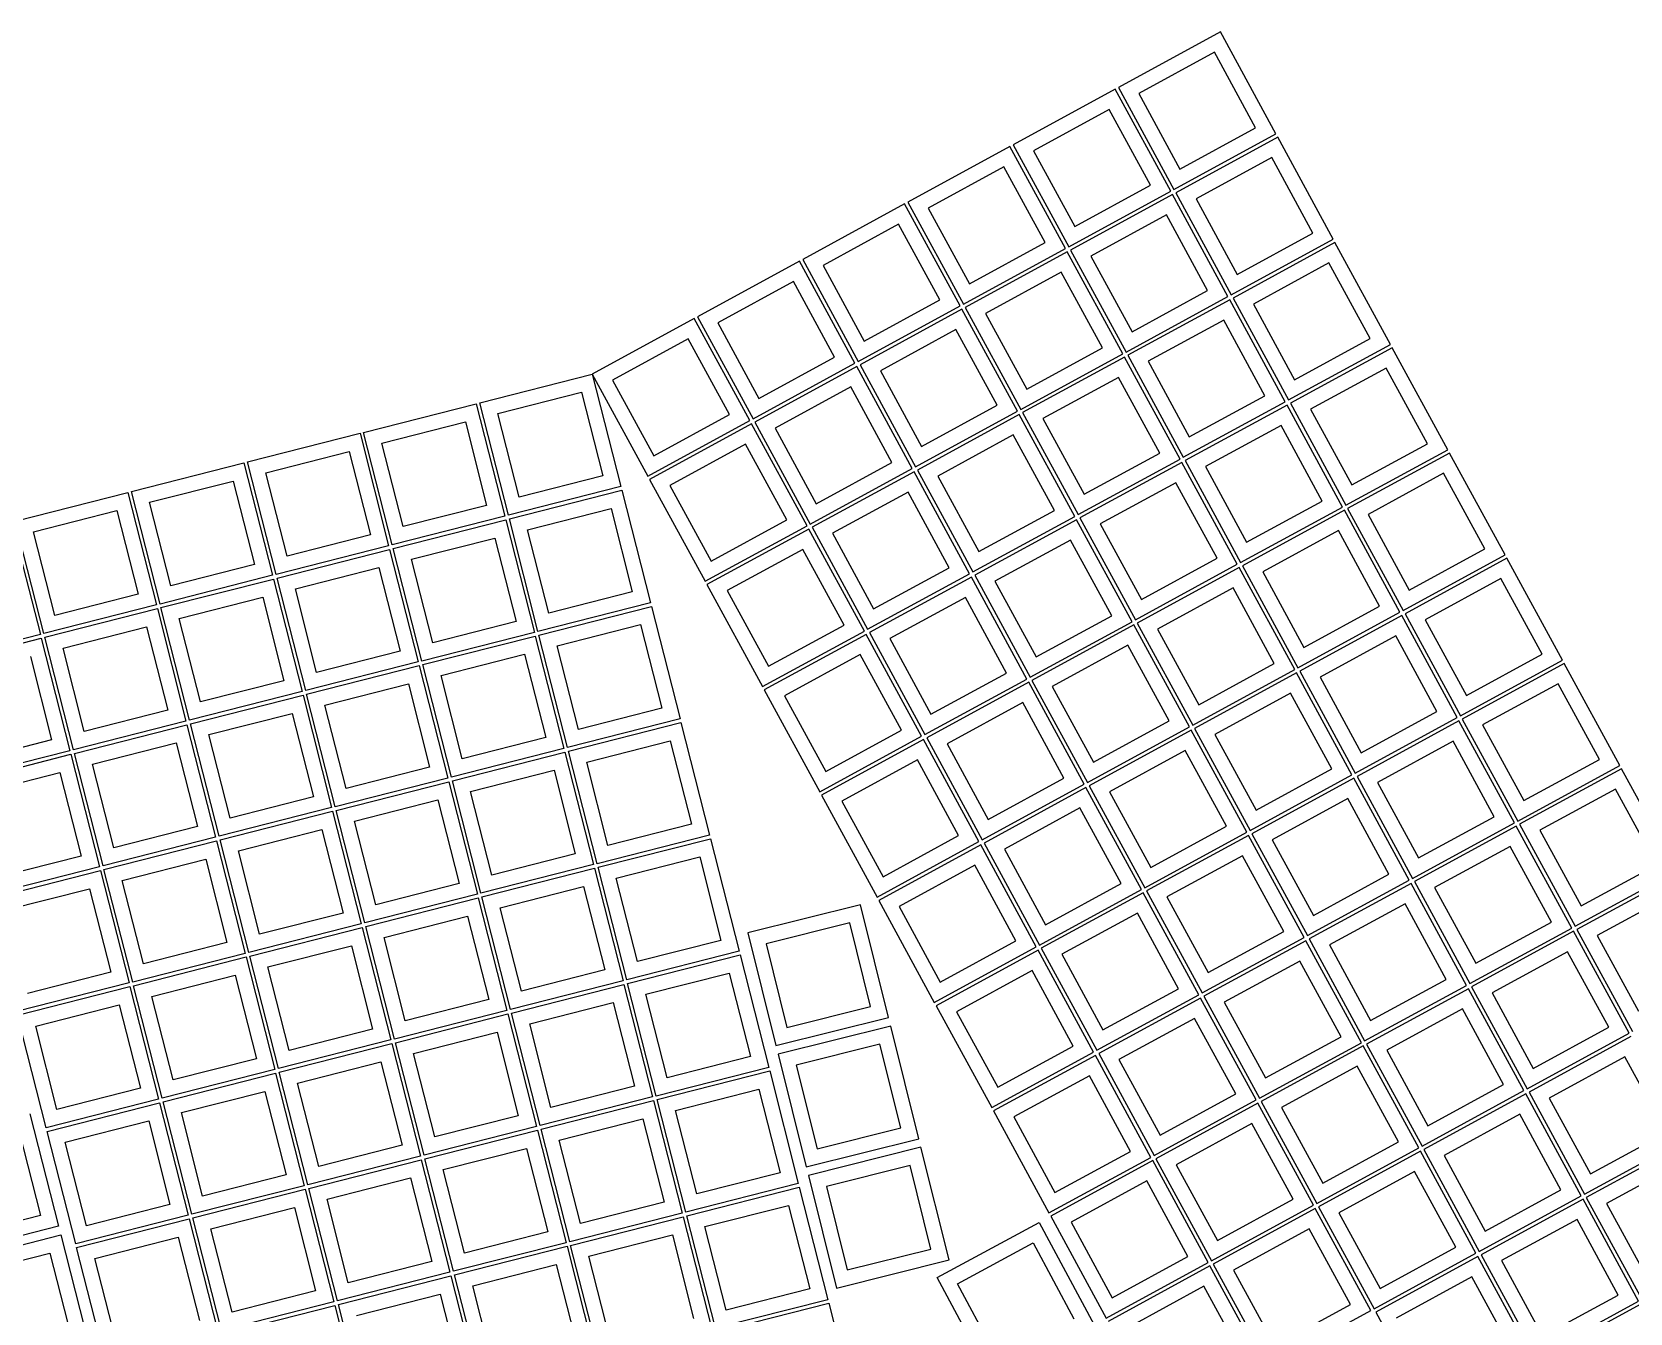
# Model space of a CAD drawing. Header units: inches. Extents: x -1429 to 579, y -302 to 393.
# Drawn here: x -301.6 to -88.2, y -46.5 to 124.5 of the extents above; entities that cross this region are included whole.
import ezdxf

# ---------------------------------------------------------------- set-up
doc = ezdxf.new("R2010")
doc.units = ezdxf.units.IN
doc.header["$MEASUREMENT"] = 0

msp = doc.modelspace()

# ---------------------------------------------------------------- linework, layer by layer
for p, q in [((-142.88, 124.53), (-156.5, 117.11)), ((-135.47, 110.92), (-142.88, 124.53)), ((-143.68, 121.81), (-153.78, 116.31)), ((-138.18, 111.72), (-143.68, 121.81)), ((-156.94, 116.88), (-170.55, 109.46)), ((-149.52, 103.26), (-156.94, 116.88)), ((-156.5, 117.11), (-149.08, 103.5)), ((-153.78, 116.31), (-148.28, 106.22)), ((-157.74, 114.16), (-167.83, 108.66)), ((-152.23, 104.06), (-157.74, 114.16)), ((-148.28, 106.22), (-138.18, 111.72)), ((-170.99, 109.22), (-184.6, 101.81)), ((-163.57, 95.61), (-170.99, 109.22)), ((-170.55, 109.46), (-163.13, 95.85)), ((-149.08, 103.5), (-135.47, 110.92)), ((-135.23, 110.48), (-148.84, 103.06)), ((-127.82, 96.86), (-135.23, 110.48)), ((-167.83, 108.66), (-162.33, 98.56)), ((-136.03, 107.76), (-146.13, 102.26)), ((-130.53, 97.66), (-136.03, 107.76)), ((-171.79, 106.51), (-181.89, 101.01)), ((-166.29, 96.41), (-171.79, 106.51)), ((-163.13, 95.85), (-149.52, 103.26)), ((-149.28, 102.82), (-162.89, 95.41)), ((-162.33, 98.56), (-152.23, 104.06)), ((-141.87, 89.21), (-149.28, 102.82)), ((-148.84, 103.06), (-141.43, 89.45)), ((-185.04, 101.57), (-198.65, 94.16)), ((-177.62, 87.96), (-185.04, 101.57)), ((-184.6, 101.81), (-177.19, 88.2)), ((-181.89, 101.01), (-176.39, 90.91)), ((-146.13, 102.26), (-140.63, 92.16)), ((-185.84, 98.86), (-195.94, 93.36)), ((-180.34, 88.76), (-185.84, 98.86)), ((-150.08, 100.11), (-160.18, 94.61)), ((-144.58, 90.01), (-150.08, 100.11)), ((-176.39, 90.91), (-166.29, 96.41)), ((-141.43, 89.45), (-127.82, 96.86)), ((-127.58, 96.43), (-141.19, 89.01)), ((-140.63, 92.16), (-130.53, 97.66)), ((-120.17, 82.81), (-127.58, 96.43)), ((-199.09, 93.92), (-212.7, 86.5)), ((-191.68, 80.31), (-199.09, 93.92)), ((-198.65, 94.16), (-191.24, 80.54)), ((-177.19, 88.2), (-163.57, 95.61)), ((-163.33, 95.17), (-176.95, 87.76)), ((-155.92, 81.56), (-163.33, 95.17)), ((-162.89, 95.41), (-155.48, 81.8)), ((-160.18, 94.61), (-154.68, 84.51)), ((-195.94, 93.36), (-190.44, 83.26)), ((-164.13, 92.46), (-174.23, 86.96)), ((-158.63, 82.36), (-164.13, 92.46)), ((-128.38, 93.71), (-138.48, 88.21)), ((-122.88, 83.61), (-128.38, 93.71)), ((-199.89, 91.2), (-209.99, 85.7)), ((-194.39, 81.11), (-199.89, 91.2)), ((-154.68, 84.51), (-144.58, 90.01)), ((-191.24, 80.54), (-177.62, 87.96)), ((-177.39, 87.52), (-191, 80.11)), ((-190.44, 83.26), (-180.34, 88.76)), ((-169.97, 73.91), (-177.39, 87.52)), ((-176.95, 87.76), (-169.53, 74.15)), ((-155.48, 81.8), (-141.87, 89.21)), ((-141.63, 88.77), (-155.24, 81.36)), ((-134.22, 75.16), (-141.63, 88.77)), ((-141.19, 89.01), (-133.78, 75.4)), ((-138.48, 88.21), (-132.98, 78.11)), ((-213.14, 86.26), (-226.75, 78.85)), ((-205.73, 72.65), (-213.14, 86.26)), ((-212.7, 86.5), (-205.29, 72.89)), ((-209.99, 85.7), (-204.49, 75.6)), ((-174.23, 86.96), (-168.73, 76.86)), ((-142.43, 86.06), (-152.53, 80.56)), ((-136.93, 75.96), (-142.43, 86.06)), ((-213.94, 83.55), (-224.04, 78.05)), ((-208.44, 73.45), (-213.94, 83.55)), ((-178.19, 84.81), (-188.28, 79.31)), ((-172.68, 74.71), (-178.19, 84.81)), ((-132.98, 78.11), (-122.88, 83.61)), ((-204.49, 75.6), (-194.39, 81.11)), ((-169.53, 74.15), (-155.92, 81.56)), ((-155.68, 81.12), (-169.29, 73.71)), ((-168.73, 76.86), (-158.63, 82.36)), ((-148.27, 67.51), (-155.68, 81.12)), ((-155.24, 81.36), (-147.83, 67.75)), ((-133.78, 75.4), (-120.17, 82.81)), ((-119.93, 82.37), (-133.54, 74.96)), ((-112.51, 68.76), (-119.93, 82.37)), ((-205.29, 72.89), (-191.68, 80.31)), ((-191.44, 79.87), (-205.05, 72.45)), ((-184.02, 66.25), (-191.44, 79.87)), ((-191, 80.11), (-183.58, 66.49)), ((-188.28, 79.31), (-182.78, 69.21)), ((-152.53, 80.56), (-147.03, 70.46)), ((-120.73, 79.66), (-130.83, 74.16)), ((-115.23, 69.56), (-120.73, 79.66)), ((-241.77, 75.03), (-226.75, 78.85)), ((-226.75, 78.85), (-222.93, 63.83)), ((-226.75, 78.85), (-219.34, 65.24)), ((-224.04, 78.05), (-218.54, 67.95)), ((-192.24, 77.15), (-202.34, 71.65)), ((-186.74, 67.05), (-192.24, 77.15)), ((-156.48, 78.41), (-166.58, 72.91)), ((-150.98, 68.31), (-156.48, 78.41)), ((-257.28, 71.08), (-242.26, 74.9)), ((-242.26, 74.9), (-238.43, 59.88)), ((-237.95, 60.01), (-241.77, 75.03)), ((-239.34, 73.58), (-228.2, 76.42)), ((-228.2, 76.42), (-225.36, 65.28)), ((-182.78, 69.21), (-172.68, 74.71)), ((-147.83, 67.75), (-134.22, 75.16)), ((-133.98, 74.72), (-147.59, 67.31)), ((-147.03, 70.46), (-136.93, 75.96)), ((-126.56, 61.11), (-133.98, 74.72)), ((-133.54, 74.96), (-126.13, 61.35)), ((-236.5, 62.44), (-239.34, 73.58)), ((-219.34, 65.24), (-205.73, 72.65)), ((-218.54, 67.95), (-208.44, 73.45)), ((-183.58, 66.49), (-169.97, 73.91)), ((-169.73, 73.47), (-183.34, 66.05)), ((-162.32, 59.86), (-169.73, 73.47)), ((-169.29, 73.71), (-161.88, 60.09)), ((-166.58, 72.91), (-161.08, 62.81)), ((-130.83, 74.16), (-125.33, 64.06)), ((-272.78, 67.13), (-257.76, 70.95)), ((-257.76, 70.95), (-253.94, 55.93)), ((-253.45, 56.06), (-257.28, 71.08)), ((-254.85, 69.63), (-243.7, 72.47)), ((-243.7, 72.47), (-240.86, 61.33)), ((-205.49, 72.21), (-219.1, 64.8)), ((-198.07, 58.6), (-205.49, 72.21)), ((-205.05, 72.45), (-197.64, 58.84)), ((-202.34, 71.65), (-196.84, 61.55)), ((-170.53, 70.75), (-180.63, 65.25)), ((-165.03, 60.66), (-170.53, 70.75)), ((-134.78, 72.01), (-144.88, 66.51)), ((-129.28, 61.91), (-134.78, 72.01)), ((-270.35, 65.68), (-259.21, 68.52)), ((-259.21, 68.52), (-256.37, 57.38)), ((-252.01, 58.49), (-254.85, 69.63)), ((-206.29, 69.5), (-216.39, 64)), ((-200.79, 59.4), (-206.29, 69.5)), ((-161.08, 62.81), (-150.98, 68.31)), ((-126.13, 61.35), (-112.51, 68.76)), ((-112.27, 68.32), (-125.89, 60.91)), ((-125.33, 64.06), (-115.23, 69.56)), ((-104.86, 54.71), (-112.27, 68.32)), ((-288.29, 63.18), (-273.27, 67.01)), ((-273.27, 67.01), (-269.44, 51.99)), ((-268.96, 52.11), (-272.78, 67.13)), ((-197.64, 58.84), (-184.02, 66.25)), ((-196.84, 61.55), (-186.74, 67.05)), ((-161.88, 60.09), (-148.27, 67.51)), ((-148.03, 67.07), (-161.64, 59.66)), ((-140.62, 53.46), (-148.03, 67.07)), ((-147.59, 67.31), (-140.18, 53.7)), ((-144.88, 66.51), (-139.38, 56.41)), ((-285.86, 61.74), (-274.71, 64.57)), ((-274.71, 64.57), (-271.87, 53.43)), ((-267.51, 54.54), (-270.35, 65.68)), ((-225.36, 65.28), (-236.5, 62.44)), ((-219.1, 64.8), (-211.69, 51.19)), ((-183.78, 65.81), (-197.4, 58.4)), ((-176.37, 52.2), (-183.78, 65.81)), ((-183.34, 66.05), (-175.93, 52.44)), ((-180.63, 65.25), (-175.13, 55.15)), ((-148.83, 64.36), (-158.93, 58.86)), ((-143.33, 54.26), (-148.83, 64.36)), ((-113.07, 65.61), (-123.17, 60.11)), ((-107.57, 55.51), (-113.07, 65.61)), ((-303.79, 59.23), (-288.77, 63.06)), ((-288.77, 63.06), (-284.95, 48.04)), ((-284.46, 48.16), (-288.29, 63.18)), ((-222.93, 63.83), (-237.95, 60.01)), ((-237.82, 59.52), (-222.8, 63.35)), ((-222.8, 63.35), (-218.98, 48.33)), ((-216.39, 64), (-210.89, 53.9)), ((-184.58, 63.1), (-194.68, 57.6)), ((-179.08, 53), (-184.58, 63.1)), ((-139.38, 56.41), (-129.28, 61.91)), ((-301.36, 57.79), (-290.22, 60.63)), ((-290.22, 60.63), (-287.38, 49.48)), ((-283.02, 50.59), (-285.86, 61.74)), ((-238.43, 59.88), (-253.45, 56.06)), ((-240.86, 61.33), (-252.01, 58.49)), ((-235.39, 58.08), (-224.25, 60.91)), ((-224.25, 60.91), (-221.41, 49.77)), ((-175.93, 52.44), (-162.32, 59.86)), ((-175.13, 55.15), (-165.03, 60.66)), ((-140.18, 53.7), (-126.56, 61.11)), ((-126.32, 60.67), (-139.94, 53.26)), ((-118.91, 47.06), (-126.32, 60.67)), ((-125.89, 60.91), (-118.47, 47.3)), ((-123.17, 60.11), (-117.67, 50.01)), ((-304.28, 59.11), (-300.45, 44.09)), ((-299.97, 44.21), (-303.79, 59.23)), ((-298.52, 46.64), (-301.36, 57.79)), ((-253.33, 55.57), (-238.31, 59.4)), ((-238.31, 59.4), (-234.48, 44.38)), ((-234, 44.5), (-237.82, 59.52)), ((-232.56, 46.93), (-235.39, 58.08)), ((-211.69, 51.19), (-198.07, 58.6)), ((-197.84, 58.16), (-211.45, 50.75)), ((-210.89, 53.9), (-200.79, 59.4)), ((-190.42, 44.55), (-197.84, 58.16)), ((-197.4, 58.4), (-189.98, 44.79)), ((-162.08, 59.42), (-175.69, 52)), ((-154.67, 45.8), (-162.08, 59.42)), ((-161.64, 59.66), (-154.23, 46.04)), ((-158.93, 58.86), (-153.43, 48.76)), ((-127.12, 57.96), (-137.22, 52.46)), ((-121.62, 47.86), (-127.12, 57.96)), ((-253.94, 55.93), (-268.96, 52.11)), ((-256.37, 57.38), (-267.51, 54.54)), ((-249.5, 40.55), (-253.33, 55.57)), ((-250.9, 54.13), (-239.75, 56.97)), ((-239.75, 56.97), (-236.92, 45.82)), ((-194.68, 57.6), (-189.18, 47.5)), ((-162.88, 56.7), (-172.98, 51.2)), ((-157.38, 46.6), (-162.88, 56.7)), ((-117.67, 50.01), (-107.57, 55.51)), ((-271.87, 53.43), (-283.02, 50.59)), ((-268.84, 51.62), (-253.81, 55.45)), ((-253.81, 55.45), (-249.99, 40.43)), ((-248.06, 42.98), (-250.9, 54.13)), ((-198.64, 55.45), (-208.73, 49.95)), ((-193.13, 45.35), (-198.64, 55.45)), ((-154.23, 46.04), (-140.62, 53.46)), ((-153.43, 48.76), (-143.33, 54.26)), ((-118.47, 47.3), (-104.86, 54.71)), ((-104.62, 54.27), (-118.23, 46.86)), ((-97.21, 40.66), (-104.62, 54.27)), ((-269.44, 51.99), (-284.46, 48.16)), ((-284.34, 47.68), (-269.32, 51.5)), ((-269.32, 51.5), (-265.49, 36.48)), ((-265.01, 36.6), (-268.84, 51.62)), ((-266.4, 50.18), (-255.26, 53.02)), ((-255.26, 53.02), (-252.42, 41.87)), ((-189.98, 44.79), (-176.37, 52.2)), ((-176.13, 51.76), (-189.74, 44.35)), ((-189.18, 47.5), (-179.08, 53)), ((-168.72, 38.15), (-176.13, 51.76)), ((-175.69, 52), (-168.28, 38.39)), ((-140.38, 53.02), (-153.99, 45.6)), ((-132.96, 39.41), (-140.38, 53.02)), ((-139.94, 53.26), (-132.52, 39.64)), ((-137.22, 52.46), (-131.72, 42.36)), ((-105.42, 51.56), (-115.52, 46.06)), ((-99.92, 41.46), (-105.42, 51.56)), ((-287.38, 49.48), (-298.52, 46.64)), ((-263.57, 39.04), (-266.4, 50.18)), ((-221.41, 49.77), (-232.56, 46.93)), ((-211.45, 50.75), (-204.03, 37.14)), ((-208.73, 49.95), (-203.23, 39.85)), ((-172.98, 51.2), (-167.48, 41.1)), ((-141.18, 50.3), (-151.28, 44.8)), ((-135.68, 40.21), (-141.18, 50.3)), ((-284.95, 48.04), (-299.97, 44.21)), ((-299.85, 43.73), (-284.82, 47.55)), ((-284.82, 47.55), (-281, 32.53)), ((-280.52, 32.66), (-284.34, 47.68)), ((-281.91, 46.23), (-270.76, 49.07)), ((-270.76, 49.07), (-267.93, 37.92)), ((-218.98, 48.33), (-234, 44.5)), ((-233.88, 44.02), (-218.86, 47.84)), ((-218.86, 47.84), (-215.03, 32.82)), ((-176.93, 49.05), (-187.03, 43.55)), ((-171.43, 38.95), (-176.93, 49.05)), ((-132.52, 39.64), (-118.91, 47.06)), ((-131.72, 42.36), (-121.62, 47.86)), ((-297.41, 42.28), (-286.27, 45.12)), ((-286.27, 45.12), (-283.43, 33.98)), ((-279.07, 35.09), (-281.91, 46.23)), ((-236.92, 45.82), (-248.06, 42.98)), ((-231.44, 42.57), (-220.3, 45.41)), ((-220.3, 45.41), (-217.46, 34.26)), ((-203.23, 39.85), (-193.13, 45.35)), ((-168.28, 38.39), (-154.67, 45.8)), ((-154.43, 45.37), (-168.04, 37.95)), ((-167.48, 41.1), (-157.38, 46.6)), ((-147.01, 31.75), (-154.43, 45.37)), ((-153.99, 45.6), (-146.57, 31.99)), ((-118.67, 46.62), (-132.28, 39.21)), ((-111.26, 33.01), (-118.67, 46.62)), ((-118.23, 46.86), (-110.82, 33.25)), ((-115.52, 46.06), (-110.02, 35.96)), ((-300.45, 44.09), (-315.47, 40.26)), ((-315.35, 39.78), (-300.33, 43.6)), ((-300.33, 43.6), (-296.5, 28.58)), ((-296.02, 28.71), (-299.85, 43.73)), ((-234.48, 44.38), (-249.5, 40.55)), ((-249.38, 40.07), (-234.36, 43.89)), ((-234.36, 43.89), (-230.54, 28.87)), ((-230.05, 29), (-233.88, 44.02)), ((-204.03, 37.14), (-190.42, 44.55)), ((-190.18, 44.11), (-203.79, 36.7)), ((-182.77, 30.5), (-190.18, 44.11)), ((-189.74, 44.35), (-182.33, 30.74)), ((-187.03, 43.55), (-181.53, 33.45)), ((-151.28, 44.8), (-145.78, 34.71)), ((-119.47, 43.91), (-129.57, 38.41)), ((-113.97, 33.81), (-119.47, 43.91)), ((-301.77, 41.17), (-298.94, 30.03)), ((-294.58, 31.14), (-297.41, 42.28)), ((-252.42, 41.87), (-263.57, 39.04)), ((-246.95, 38.62), (-235.81, 41.46)), ((-235.81, 41.46), (-232.97, 30.32)), ((-228.61, 31.43), (-231.44, 42.57)), ((-190.98, 41.4), (-201.08, 35.9)), ((-185.48, 31.3), (-190.98, 41.4)), ((-155.23, 42.65), (-165.33, 37.15)), ((-149.73, 32.55), (-155.23, 42.65)), ((-110.82, 33.25), (-97.21, 40.66)), ((-110.02, 35.96), (-99.92, 41.46)), ((-249.99, 40.43), (-265.01, 36.6)), ((-264.89, 36.12), (-249.87, 39.94)), ((-249.87, 39.94), (-246.04, 24.92)), ((-245.56, 25.05), (-249.38, 40.07)), ((-244.11, 27.48), (-246.95, 38.62)), ((-181.53, 33.45), (-171.43, 38.95)), ((-146.57, 31.99), (-132.96, 39.41)), ((-132.72, 38.97), (-146.34, 31.55)), ((-145.78, 34.71), (-135.68, 40.21)), ((-125.31, 25.35), (-132.72, 38.97)), ((-132.28, 39.21), (-124.87, 25.59)), ((-96.97, 40.22), (-110.58, 32.81)), ((-89.56, 26.61), (-96.97, 40.22)), ((-265.49, 36.48), (-280.52, 32.66)), ((-267.93, 37.92), (-279.07, 35.09)), ((-262.45, 34.67), (-251.31, 37.51)), ((-251.31, 37.51), (-248.47, 26.37)), ((-203.79, 36.7), (-196.38, 23.09)), ((-182.33, 30.74), (-168.72, 38.15)), ((-168.48, 37.71), (-182.09, 30.3)), ((-161.07, 24.1), (-168.48, 37.71)), ((-168.04, 37.95), (-160.63, 24.34)), ((-165.33, 37.15), (-159.83, 27.05)), ((-129.57, 38.41), (-124.07, 28.31)), ((-97.77, 37.51), (-107.87, 32.01)), ((-92.27, 27.41), (-97.77, 37.51)), ((-280.39, 32.17), (-265.37, 36)), ((-265.37, 36), (-261.55, 20.98)), ((-261.06, 21.1), (-264.89, 36.12)), ((-259.62, 23.53), (-262.45, 34.67)), ((-217.46, 34.26), (-228.61, 31.43)), ((-201.08, 35.9), (-195.58, 25.8)), ((-169.28, 35), (-179.38, 29.5)), ((-163.78, 24.9), (-169.28, 35)), ((-133.52, 36.25), (-143.62, 30.75)), ((-128.02, 26.15), (-133.52, 36.25)), ((-281, 32.53), (-296.02, 28.71)), ((-295.9, 28.22), (-280.88, 32.05)), ((-283.43, 33.98), (-294.58, 31.14)), ((-280.88, 32.05), (-277.05, 17.03)), ((-276.57, 17.15), (-280.39, 32.17)), ((-277.96, 30.73), (-266.82, 33.56)), ((-266.82, 33.56), (-263.98, 22.42)), ((-215.03, 32.82), (-230.05, 29)), ((-229.93, 28.51), (-214.91, 32.34)), ((-214.91, 32.34), (-211.08, 17.32)), ((-159.83, 27.05), (-149.73, 32.55)), ((-124.87, 25.59), (-111.26, 33.01)), ((-111.02, 32.57), (-124.63, 25.15)), ((-124.07, 28.31), (-113.97, 33.81)), ((-103.61, 18.96), (-111.02, 32.57)), ((-110.58, 32.81), (-103.17, 19.19)), ((-298.94, 30.03), (-310.08, 27.19)), ((-275.12, 19.58), (-277.96, 30.73)), ((-232.97, 30.32), (-244.11, 27.48)), ((-227.5, 27.07), (-216.35, 29.9)), ((-216.35, 29.9), (-213.51, 18.76)), ((-196.38, 23.09), (-182.77, 30.5)), ((-182.53, 30.06), (-196.14, 22.65)), ((-195.58, 25.8), (-185.48, 31.3)), ((-175.12, 16.45), (-182.53, 30.06)), ((-182.09, 30.3), (-174.68, 16.69)), ((-160.63, 24.34), (-147.01, 31.75)), ((-146.77, 31.31), (-160.39, 23.9)), ((-139.36, 17.7), (-146.77, 31.31)), ((-146.34, 31.55), (-138.92, 17.94)), ((-143.62, 30.75), (-138.12, 20.65)), ((-107.87, 32.01), (-102.37, 21.91)), ((-296.5, 28.58), (-311.53, 24.76)), ((-311.4, 24.27), (-296.38, 28.1)), ((-296.38, 28.1), (-292.56, 13.08)), ((-292.07, 13.2), (-295.9, 28.22)), ((-293.47, 26.78), (-282.32, 29.62)), ((-282.32, 29.62), (-279.48, 18.47)), ((-230.54, 28.87), (-245.56, 25.05)), ((-245.43, 24.56), (-230.41, 28.39)), ((-230.41, 28.39), (-226.59, 13.37)), ((-226.1, 13.49), (-229.93, 28.51)), ((-179.38, 29.5), (-173.88, 19.4)), ((-147.57, 28.6), (-157.67, 23.1)), ((-142.07, 18.5), (-147.57, 28.6)), ((-111.82, 29.85), (-121.92, 24.35)), ((-106.32, 19.76), (-111.82, 29.85)), ((-308.97, 22.83), (-297.83, 25.67)), ((-297.83, 25.67), (-294.99, 14.52)), ((-290.63, 15.63), (-293.47, 26.78)), ((-248.47, 26.37), (-259.62, 23.53)), ((-243, 23.12), (-231.86, 25.96)), ((-231.86, 25.96), (-229.02, 14.81)), ((-224.66, 15.92), (-227.5, 27.07)), ((-183.33, 27.35), (-193.43, 21.85)), ((-177.83, 17.25), (-183.33, 27.35)), ((-138.12, 20.65), (-128.02, 26.15)), ((-103.17, 19.19), (-89.56, 26.61)), ((-89.32, 26.17), (-102.93, 18.76)), ((-102.37, 21.91), (-92.27, 27.41)), ((-81.9, 12.56), (-89.32, 26.17)), ((-246.04, 24.92), (-261.06, 21.1)), ((-260.94, 20.61), (-245.92, 24.44)), ((-245.92, 24.44), (-242.09, 9.42)), ((-241.61, 9.54), (-245.43, 24.56)), ((-174.68, 16.69), (-161.07, 24.1)), ((-160.83, 23.66), (-174.44, 16.25)), ((-173.88, 19.4), (-163.78, 24.9)), ((-153.41, 10.05), (-160.83, 23.66)), ((-160.39, 23.9), (-152.97, 10.29)), ((-138.92, 17.94), (-125.31, 25.35)), ((-125.07, 24.92), (-138.68, 17.5)), ((-117.66, 11.3), (-125.07, 24.92)), ((-124.63, 25.15), (-117.22, 11.54)), ((-121.92, 24.35), (-116.42, 14.26)), ((-263.98, 22.42), (-275.12, 19.58)), ((-258.51, 19.17), (-247.36, 22.01)), ((-247.36, 22.01), (-244.52, 10.86)), ((-240.16, 11.97), (-243, 23.12)), ((-196.14, 22.65), (-188.73, 9.03)), ((-193.43, 21.85), (-187.93, 11.75)), ((-157.67, 23.1), (-152.17, 13)), ((-125.87, 22.2), (-135.97, 16.7)), ((-120.37, 12.1), (-125.87, 22.2)), ((-90.12, 23.46), (-100.22, 17.96)), ((-84.62, 13.36), (-90.12, 23.46)), ((-261.55, 20.98), (-276.57, 17.15)), ((-276.44, 16.67), (-261.42, 20.49)), ((-261.42, 20.49), (-257.6, 5.47)), ((-257.11, 5.59), (-260.94, 20.61)), ((-161.63, 20.95), (-171.73, 15.45)), ((-156.13, 10.85), (-161.63, 20.95)), ((-116.42, 14.26), (-106.32, 19.76)), ((-279.48, 18.47), (-290.63, 15.63)), ((-274.01, 15.22), (-262.87, 18.06)), ((-262.87, 18.06), (-260.03, 6.91)), ((-255.67, 8.02), (-258.51, 19.17)), ((-211.08, 17.32), (-226.1, 13.49)), ((-213.51, 18.76), (-224.66, 15.92)), ((-187.93, 11.75), (-177.83, 17.25)), ((-152.97, 10.29), (-139.36, 17.7)), ((-139.12, 17.26), (-152.73, 9.85)), ((-152.17, 13), (-142.07, 18.5)), ((-131.71, 3.65), (-139.12, 17.26)), ((-138.68, 17.5), (-131.27, 3.89)), ((-117.22, 11.54), (-103.61, 18.96)), ((-103.37, 18.52), (-116.98, 11.1)), ((-95.95, 4.9), (-103.37, 18.52)), ((-102.93, 18.76), (-95.51, 5.14)), ((-100.22, 17.96), (-94.71, 7.86)), ((-277.05, 17.03), (-292.07, 13.2)), ((-291.95, 12.72), (-276.93, 16.54)), ((-276.93, 16.54), (-273.1, 1.52)), ((-272.62, 1.64), (-276.44, 16.67)), ((-271.17, 4.08), (-274.01, 15.22)), ((-225.98, 13.01), (-210.96, 16.83)), ((-210.96, 16.83), (-207.13, 1.81)), ((-188.73, 9.03), (-175.12, 16.45)), ((-174.88, 16.01), (-188.49, 8.6)), ((-167.46, 2.4), (-174.88, 16.01)), ((-174.44, 16.25), (-167.02, 2.64)), ((-171.73, 15.45), (-166.22, 5.35)), ((-135.97, 16.7), (-130.47, 6.6)), ((-104.17, 15.8), (-114.27, 10.3)), ((-98.67, 5.7), (-104.17, 15.8)), ((-292.56, 13.08), (-307.58, 9.25)), ((-294.99, 14.52), (-306.13, 11.68)), ((-289.52, 11.27), (-278.37, 14.11)), ((-278.37, 14.11), (-275.53, 2.97)), ((-226.59, 13.37), (-241.61, 9.54)), ((-241.48, 9.06), (-226.46, 12.88)), ((-229.02, 14.81), (-240.16, 11.97)), ((-226.46, 12.88), (-222.64, -2.14)), ((-222.15, -2.02), (-225.98, 13.01)), ((-223.55, 11.56), (-212.4, 14.4)), ((-212.4, 14.4), (-209.57, 3.25)), ((-175.68, 13.3), (-185.78, 7.8)), ((-170.18, 3.2), (-175.68, 13.3)), ((-139.92, 14.55), (-150.02, 9.05)), ((-134.42, 4.45), (-139.92, 14.55)), ((-94.71, 7.86), (-84.62, 13.36)), ((-307.45, 8.77), (-292.43, 12.59)), ((-292.43, 12.59), (-288.61, -2.43)), ((-288.12, -2.3), (-291.95, 12.72)), ((-286.68, 0.13), (-289.52, 11.27)), ((-244.52, 10.86), (-255.67, 8.02)), ((-220.71, 0.42), (-223.55, 11.56)), ((-166.22, 5.35), (-156.13, 10.85)), ((-131.27, 3.89), (-117.66, 11.3)), ((-117.42, 10.86), (-131.03, 3.45)), ((-130.47, 6.6), (-120.37, 12.1)), ((-110, -2.75), (-117.42, 10.86)), ((-116.98, 11.1), (-109.57, -2.51)), ((-95.51, 5.14), (-81.9, 12.56)), ((-81.66, 12.12), (-95.28, 4.7)), ((-305.02, 7.32), (-293.88, 10.16)), ((-293.88, 10.16), (-291.04, -0.98)), ((-242.09, 9.42), (-257.11, 5.59)), ((-256.99, 5.11), (-241.97, 8.93)), ((-241.97, 8.93), (-238.14, -6.09)), ((-237.66, -5.96), (-241.48, 9.06)), ((-239.05, 7.61), (-227.91, 10.45)), ((-227.91, 10.45), (-225.07, -0.69)), ((-188.49, 8.6), (-181.08, -5.02)), ((-167.02, 2.64), (-153.41, 10.05)), ((-153.17, 9.61), (-166.79, 2.2)), ((-145.76, -4), (-153.17, 9.61)), ((-152.73, 9.85), (-145.32, -3.76)), ((-150.02, 9.05), (-144.52, -1.05)), ((-114.27, 10.3), (-108.77, 0.2)), ((-82.46, 9.4), (-92.56, 3.9)), ((-260.03, 6.91), (-271.17, 4.08)), ((-254.56, 3.66), (-243.41, 6.5)), ((-243.41, 6.5), (-240.58, -4.64)), ((-236.22, -3.53), (-239.05, 7.61)), ((-190.93, 8), (-205.97, 4.26)), ((-187.18, -7.04), (-190.93, 8)), ((-185.78, 7.8), (-180.28, -2.3)), ((-153.97, 6.9), (-164.07, 1.4)), ((-148.47, -3.2), (-153.97, 6.9)), ((-118.22, 8.15), (-128.32, 2.65)), ((-112.72, -1.95), (-118.22, 8.15)), ((-257.6, 5.47), (-272.62, 1.64)), ((-272.49, 1.16), (-257.47, 4.99)), ((-257.47, 4.99), (-253.65, -10.04)), ((-253.16, -9.91), (-256.99, 5.11)), ((-192.38, 5.58), (-203.54, 2.8)), ((-189.6, -5.58), (-192.38, 5.58)), ((-144.52, -1.05), (-134.42, 4.45)), ((-109.57, -2.51), (-95.95, 4.9)), ((-95.71, 4.47), (-109.33, -2.95)), ((-108.77, 0.2), (-98.67, 5.7)), ((-88.3, -9.15), (-95.71, 4.47)), ((-95.28, 4.7), (-87.86, -8.91)), ((-275.53, 2.97), (-286.68, 0.13)), ((-270.06, -0.28), (-258.92, 2.55)), ((-258.92, 2.55), (-256.08, -8.59)), ((-251.72, -7.48), (-254.56, 3.66)), ((-209.57, 3.25), (-220.71, 0.42)), ((-205.97, 4.26), (-202.22, -10.78)), ((-203.54, 2.8), (-200.76, -8.36)), ((-181.08, -5.02), (-167.46, 2.4)), ((-180.28, -2.3), (-170.18, 3.2)), ((-166.79, 2.2), (-159.37, -11.42)), ((-145.32, -3.76), (-131.71, 3.65)), ((-131.47, 3.21), (-145.08, -4.2)), ((-124.06, -10.4), (-131.47, 3.21)), ((-131.03, 3.45), (-123.62, -10.16)), ((-128.32, 2.65), (-122.82, -7.45)), ((-92.56, 3.9), (-87.06, -6.19)), ((-273.1, 1.52), (-288.12, -2.3)), ((-288, -2.79), (-272.98, 1.04)), ((-272.98, 1.04), (-269.15, -13.98)), ((-268.67, -13.86), (-272.49, 1.16)), ((-207.13, 1.81), (-222.15, -2.02)), ((-222.03, -2.5), (-207.01, 1.33)), ((-207.01, 1.33), (-203.19, -13.7)), ((-167.22, 1.96), (-180.84, -5.46)), ((-159.81, -11.65), (-167.22, 1.96)), ((-164.07, 1.4), (-158.57, -8.7)), ((-132.27, 0.5), (-142.37, -5)), ((-126.77, -9.6), (-132.27, 0.5)), ((-96.51, 1.75), (-106.61, -3.75)), ((-91.01, -8.35), (-96.51, 1.75)), ((-291.04, -0.98), (-302.18, -3.82)), ((-285.57, -4.23), (-274.42, -1.39)), ((-274.42, -1.39), (-271.59, -12.54)), ((-267.23, -11.43), (-270.06, -0.28)), ((-225.07, -0.69), (-236.22, -3.53)), ((-219.6, -3.94), (-208.46, -1.11)), ((-208.46, -1.11), (-205.62, -12.25)), ((-168.02, -0.76), (-178.12, -6.26)), ((-162.52, -10.86), (-168.02, -0.76)), ((-122.82, -7.45), (-112.72, -1.95)), ((-288.61, -2.43), (-303.63, -6.25)), ((-303.51, -6.74), (-288.48, -2.91)), ((-288.48, -2.91), (-284.66, -17.93)), ((-284.18, -17.81), (-288, -2.79)), ((-282.73, -15.38), (-285.57, -4.23)), ((-222.64, -2.14), (-237.66, -5.96)), ((-237.54, -6.45), (-222.52, -2.62)), ((-222.52, -2.62), (-218.69, -17.64)), ((-218.21, -17.52), (-222.03, -2.5)), ((-216.76, -15.09), (-219.6, -3.94)), ((-159.37, -11.42), (-145.76, -4)), ((-158.57, -8.7), (-148.47, -3.2)), ((-145.08, -4.2), (-137.67, -17.81)), ((-123.62, -10.16), (-110, -2.75)), ((-109.77, -3.19), (-123.38, -10.6)), ((-102.35, -16.8), (-109.77, -3.19)), ((-109.33, -2.95), (-101.91, -16.56)), ((-106.61, -3.75), (-101.11, -13.85)), ((-301.07, -8.18), (-289.93, -5.34)), ((-289.93, -5.34), (-287.09, -16.49)), ((-238.14, -6.09), (-253.16, -9.91)), ((-240.58, -4.64), (-251.72, -7.48)), ((-235.1, -7.89), (-223.96, -5.05)), ((-223.96, -5.05), (-221.12, -16.2)), ((-200.76, -8.36), (-189.6, -5.58)), ((-180.84, -5.46), (-173.42, -19.07)), ((-178.12, -6.26), (-172.62, -16.36)), ((-145.52, -4.44), (-159.13, -11.85)), ((-138.11, -18.05), (-145.52, -4.44)), ((-142.37, -5), (-136.87, -15.1)), ((-110.57, -5.9), (-120.66, -11.4)), ((-105.07, -16), (-110.57, -5.9)), ((-299.68, -21.76), (-303.51, -6.74)), ((-298.24, -19.33), (-301.07, -8.18)), ((-253.04, -10.4), (-238.02, -6.57)), ((-238.02, -6.57), (-234.2, -21.59)), ((-233.71, -21.47), (-237.54, -6.45)), ((-232.27, -19.04), (-235.1, -7.89)), ((-202.22, -10.78), (-187.18, -7.04)), ((-186.89, -8.19), (-201.93, -11.94)), ((-183.14, -23.23), (-186.89, -8.19)), ((-146.32, -7.15), (-156.42, -12.65)), ((-140.82, -17.25), (-146.32, -7.15)), ((-101.11, -13.85), (-91.01, -8.35)), ((-253.65, -10.04), (-268.67, -13.86)), ((-268.55, -14.34), (-253.53, -10.52)), ((-256.08, -8.59), (-267.23, -11.43)), ((-253.53, -10.52), (-249.7, -25.54)), ((-249.22, -25.42), (-253.04, -10.4)), ((-250.61, -11.84), (-239.47, -9)), ((-239.47, -9), (-236.63, -20.15)), ((-188.35, -10.62), (-199.51, -13.4)), ((-185.57, -21.78), (-188.35, -10.62)), ((-137.67, -17.81), (-124.06, -10.4)), ((-136.87, -15.1), (-126.77, -9.6)), ((-123.38, -10.6), (-115.96, -24.21)), ((-101.91, -16.56), (-88.3, -9.15)), ((-88.06, -9.59), (-101.67, -17)), ((-271.59, -12.54), (-282.73, -15.38)), ((-247.77, -22.99), (-250.61, -11.84)), ((-205.62, -12.25), (-216.76, -15.09)), ((-201.93, -11.94), (-198.18, -26.98)), ((-173.42, -19.07), (-159.81, -11.65)), ((-159.57, -12.09), (-173.18, -19.51)), ((-172.62, -16.36), (-162.52, -10.86)), ((-152.16, -25.71), (-159.57, -12.09)), ((-159.13, -11.85), (-151.72, -25.47)), ((-156.42, -12.65), (-150.92, -22.75)), ((-123.82, -10.84), (-137.43, -18.25)), ((-116.4, -24.45), (-123.82, -10.84)), ((-120.66, -11.4), (-115.16, -21.5)), ((-88.86, -12.3), (-98.96, -17.8)), ((-83.36, -22.4), (-88.86, -12.3)), ((-269.15, -13.98), (-284.18, -17.81)), ((-284.05, -18.29), (-269.03, -14.47)), ((-269.03, -14.47), (-265.21, -29.49)), ((-264.72, -29.37), (-268.55, -14.34)), ((-266.11, -15.79), (-254.97, -12.95)), ((-254.97, -12.95), (-252.13, -24.1)), ((-203.19, -13.7), (-218.21, -17.52)), ((-218.08, -18), (-203.06, -14.18)), ((-203.06, -14.18), (-199.24, -29.2)), ((-199.51, -13.4), (-196.73, -24.55)), ((-160.37, -14.81), (-170.47, -20.31)), ((-154.87, -24.91), (-160.37, -14.81)), ((-124.62, -13.55), (-134.72, -19.05)), ((-119.12, -23.65), (-124.62, -13.55)), ((-287.09, -16.49), (-298.24, -19.33)), ((-281.62, -19.74), (-270.48, -16.9)), ((-270.48, -16.9), (-267.64, -28.04)), ((-263.28, -26.93), (-266.11, -15.79)), ((-221.12, -16.2), (-232.27, -19.04)), ((-215.65, -19.45), (-204.51, -16.61)), ((-204.51, -16.61), (-201.67, -27.76)), ((-115.96, -24.21), (-102.35, -16.8)), ((-115.16, -21.5), (-105.07, -16)), ((-101.67, -17), (-94.26, -30.61)), ((-284.66, -17.93), (-299.68, -21.76)), ((-299.56, -22.24), (-284.54, -18.42)), ((-284.54, -18.42), (-280.71, -33.44)), ((-280.23, -33.31), (-284.05, -18.29)), ((-218.69, -17.64), (-233.71, -21.47)), ((-233.59, -21.95), (-218.57, -18.13)), ((-218.57, -18.13), (-214.74, -33.15)), ((-214.26, -33.03), (-218.08, -18)), ((-151.72, -25.47), (-138.11, -18.05)), ((-137.87, -18.49), (-151.48, -25.91)), ((-150.92, -22.75), (-140.82, -17.25)), ((-130.45, -32.1), (-137.87, -18.49)), ((-137.43, -18.25), (-130.02, -31.87)), ((-134.72, -19.05), (-129.22, -29.15)), ((-102.11, -17.24), (-115.73, -24.65)), ((-94.7, -30.85), (-102.11, -17.24)), ((-98.96, -17.8), (-93.46, -27.9)), ((-301.85, -19.89), (-298.02, -34.91)), ((-297.13, -23.69), (-285.98, -20.85)), ((-285.98, -20.85), (-283.14, -31.99)), ((-278.78, -30.88), (-281.62, -19.74)), ((-236.63, -20.15), (-247.77, -22.99)), ((-231.16, -23.4), (-220.01, -20.56)), ((-220.01, -20.56), (-217.17, -31.7)), ((-212.81, -30.59), (-215.65, -19.45)), ((-173.18, -19.51), (-165.77, -33.12)), ((-170.47, -20.31), (-164.97, -30.41)), ((-138.67, -21.21), (-148.77, -26.71)), ((-133.17, -31.3), (-138.67, -21.21)), ((-102.91, -19.95), (-113.01, -25.45)), ((-97.41, -30.05), (-102.91, -19.95)), ((-303.29, -22.32), (-300.45, -33.47)), ((-295.73, -37.26), (-299.56, -22.24)), ((-234.2, -21.59), (-249.22, -25.42)), ((-249.09, -25.9), (-234.07, -22.08)), ((-234.07, -22.08), (-230.25, -37.1)), ((-229.76, -36.97), (-233.59, -21.95)), ((-228.32, -34.54), (-231.16, -23.4)), ((-198.18, -26.98), (-183.14, -23.23)), ((-196.73, -24.55), (-185.57, -21.78)), ((-94.26, -30.61), (-80.65, -23.2)), ((-93.46, -27.9), (-83.36, -22.4)), ((-294.29, -34.83), (-297.13, -23.69)), ((-249.7, -25.54), (-264.72, -29.37)), ((-252.13, -24.1), (-263.28, -26.93)), ((-246.66, -27.35), (-235.52, -24.51)), ((-235.52, -24.51), (-232.68, -35.65)), ((-182.86, -24.37), (-197.9, -28.12)), ((-179.11, -39.41), (-182.86, -24.37)), ((-164.97, -30.41), (-154.87, -24.91)), ((-130.02, -31.87), (-116.4, -24.45)), ((-116.16, -24.89), (-129.78, -32.3)), ((-129.22, -29.15), (-119.12, -23.65)), ((-108.75, -38.5), (-116.16, -24.89)), ((-115.73, -24.65), (-108.31, -38.26)), ((-113.01, -25.45), (-107.51, -35.55)), ((-80.41, -23.64), (-94.02, -31.05)), ((-264.6, -29.85), (-249.58, -26.02)), ((-249.58, -26.02), (-245.75, -41.05)), ((-245.27, -40.92), (-249.09, -25.9)), ((-243.82, -38.49), (-246.66, -27.35)), ((-184.32, -26.8), (-195.48, -29.58)), ((-181.54, -37.95), (-184.32, -26.8)), ((-165.77, -33.12), (-152.16, -25.71)), ((-151.92, -26.15), (-165.53, -33.56)), ((-144.51, -39.76), (-151.92, -26.15)), ((-151.48, -25.91), (-144.07, -39.52)), ((-148.77, -26.71), (-143.27, -36.81)), ((-116.96, -27.6), (-127.06, -33.1)), ((-111.46, -37.7), (-116.96, -27.6)), ((-81.21, -26.35), (-91.31, -31.85)), ((-265.21, -29.49), (-280.23, -33.31)), ((-267.64, -28.04), (-278.78, -30.88)), ((-260.77, -44.87), (-264.6, -29.85)), ((-262.17, -31.29), (-251.02, -28.46)), ((-251.02, -28.46), (-248.18, -39.6)), ((-199.24, -29.2), (-214.26, -33.03)), ((-214.13, -33.51), (-199.11, -29.68)), ((-201.67, -27.76), (-212.81, -30.59)), ((-199.11, -29.68), (-195.29, -44.71)), ((-197.9, -28.12), (-194.15, -43.16)), ((-195.48, -29.58), (-192.7, -40.73)), ((-152.72, -28.86), (-162.82, -34.36)), ((-147.22, -38.96), (-152.72, -28.86)), ((-283.14, -31.99), (-294.29, -34.83)), ((-280.1, -33.8), (-265.08, -29.97)), ((-265.08, -29.97), (-261.26, -44.99)), ((-259.33, -42.44), (-262.17, -31.29)), ((-217.17, -31.7), (-228.32, -34.54)), ((-143.27, -36.81), (-133.17, -31.3)), ((-108.31, -38.26), (-94.7, -30.85)), ((-94.46, -31.29), (-108.07, -38.7)), ((-107.51, -35.55), (-97.41, -30.05)), ((-87.05, -44.9), (-94.46, -31.29)), ((-94.02, -31.05), (-86.61, -44.66)), ((-91.31, -31.85), (-85.81, -41.95)), ((-300.45, -33.47), (-311.6, -36.31)), ((-280.71, -33.44), (-295.73, -37.26)), ((-295.61, -37.75), (-280.59, -33.92)), ((-280.59, -33.92), (-276.76, -48.94)), ((-276.28, -48.82), (-280.1, -33.8)), ((-277.67, -35.24), (-266.53, -32.41)), ((-266.53, -32.41), (-263.69, -43.55)), ((-214.74, -33.15), (-229.76, -36.97)), ((-229.64, -37.46), (-214.62, -33.63)), ((-214.62, -33.63), (-210.79, -48.65)), ((-210.31, -48.53), (-214.13, -33.51)), ((-211.7, -34.95), (-200.56, -32.12)), ((-200.56, -32.12), (-197.72, -43.26)), ((-165.53, -33.56), (-158.12, -47.17)), ((-144.07, -39.52), (-130.45, -32.1)), ((-130.22, -32.54), (-143.83, -39.96)), ((-122.8, -46.16), (-130.22, -32.54)), ((-129.78, -32.3), (-122.36, -45.92)), ((-127.06, -33.1), (-121.56, -43.2)), ((-95.26, -34), (-105.36, -39.5)), ((-89.76, -44.1), (-95.26, -34)), ((-298.02, -34.91), (-313.04, -38.74)), ((-312.75, -39.89), (-297.73, -36.07)), ((-297.73, -36.07), (-293.9, -51.09)), ((-274.83, -46.39), (-277.67, -35.24)), ((-232.68, -35.65), (-243.82, -38.49)), ((-227.21, -38.9), (-216.06, -36.06)), ((-216.06, -36.06), (-213.23, -47.21)), ((-208.86, -46.1), (-211.7, -34.95)), ((-180.71, -41.77), (-167.06, -34.42)), ((-167.06, -34.42), (-159.72, -48.07)), ((-162.82, -34.36), (-157.32, -44.46)), ((-131.02, -35.26), (-141.11, -40.76)), ((-125.52, -45.36), (-131.02, -35.26)), ((-291.78, -52.77), (-295.61, -37.75)), ((-293.18, -39.19), (-282.03, -36.35)), ((-282.03, -36.35), (-279.19, -47.5)), ((-230.25, -37.1), (-245.27, -40.92)), ((-245.14, -41.41), (-230.12, -37.58)), ((-230.12, -37.58), (-226.3, -52.6)), ((-225.81, -52.48), (-229.64, -37.46)), ((-192.7, -40.73), (-181.54, -37.95)), ((-178, -42.58), (-167.87, -37.13)), ((-167.87, -37.13), (-162.43, -47.26)), ((-121.56, -43.2), (-111.46, -37.7)), ((-310.32, -41.34), (-299.17, -38.5)), ((-299.17, -38.5), (-296.33, -49.64)), ((-290.34, -50.34), (-293.18, -39.19)), ((-248.18, -39.6), (-259.33, -42.44)), ((-242.71, -42.85), (-231.57, -40.01)), ((-231.57, -40.01), (-228.73, -51.16)), ((-224.37, -50.05), (-227.21, -38.9)), ((-194.15, -43.16), (-179.11, -39.41)), ((-158.12, -47.17), (-144.51, -39.76)), ((-144.27, -40.2), (-157.88, -47.61)), ((-157.32, -44.46), (-147.22, -38.96)), ((-136.85, -53.81), (-144.27, -40.2)), ((-143.83, -39.96), (-136.41, -53.57)), ((-122.36, -45.92), (-108.75, -38.5)), ((-108.51, -38.94), (-122.12, -46.36)), ((-101.1, -52.55), (-108.51, -38.94)), ((-108.07, -38.7), (-100.66, -52.32)), ((-105.36, -39.5), (-99.86, -49.6)), ((-245.75, -41.05), (-260.77, -44.87)), ((-260.65, -45.36), (-245.63, -41.53)), ((-245.63, -41.53), (-241.8, -56.55)), ((-241.32, -56.43), (-245.14, -41.41)), ((-173.37, -55.42), (-180.71, -41.77)), ((-172.55, -52.71), (-178, -42.58)), ((-141.11, -40.76), (-135.61, -50.86)), ((-109.31, -41.66), (-119.41, -47.16)), ((-103.81, -51.75), (-109.31, -41.66)), ((-263.69, -43.55), (-274.83, -46.39)), ((-258.22, -46.8), (-247.07, -43.96)), ((-247.07, -43.96), (-244.24, -55.11)), ((-239.87, -54), (-242.71, -42.85)), ((-195.29, -44.71), (-210.31, -48.53)), ((-197.72, -43.26), (-208.86, -46.1)), ((-145.07, -42.91), (-155.17, -48.41)), ((-139.57, -53.01), (-145.07, -42.91)), ((-99.86, -49.6), (-89.76, -44.1)), ((-261.26, -44.99), (-276.28, -48.82)), ((-276.15, -49.3), (-261.13, -45.48)), ((-261.13, -45.48), (-257.31, -60.5)), ((-256.82, -60.38), (-260.65, -45.36)), ((-210.19, -49.02), (-195.17, -45.19)), ((-195.17, -45.19), (-191.34, -60.21)), ((-136.41, -53.57), (-122.8, -46.16)), ((-135.61, -50.86), (-125.52, -45.36)), ((-122.12, -46.36), (-114.71, -59.97)), ((-100.66, -52.32), (-87.05, -44.9)), ((-86.81, -45.34), (-100.42, -52.75))]:
    msp.add_line(p, q)

doc.saveas('drawing.dxf')
